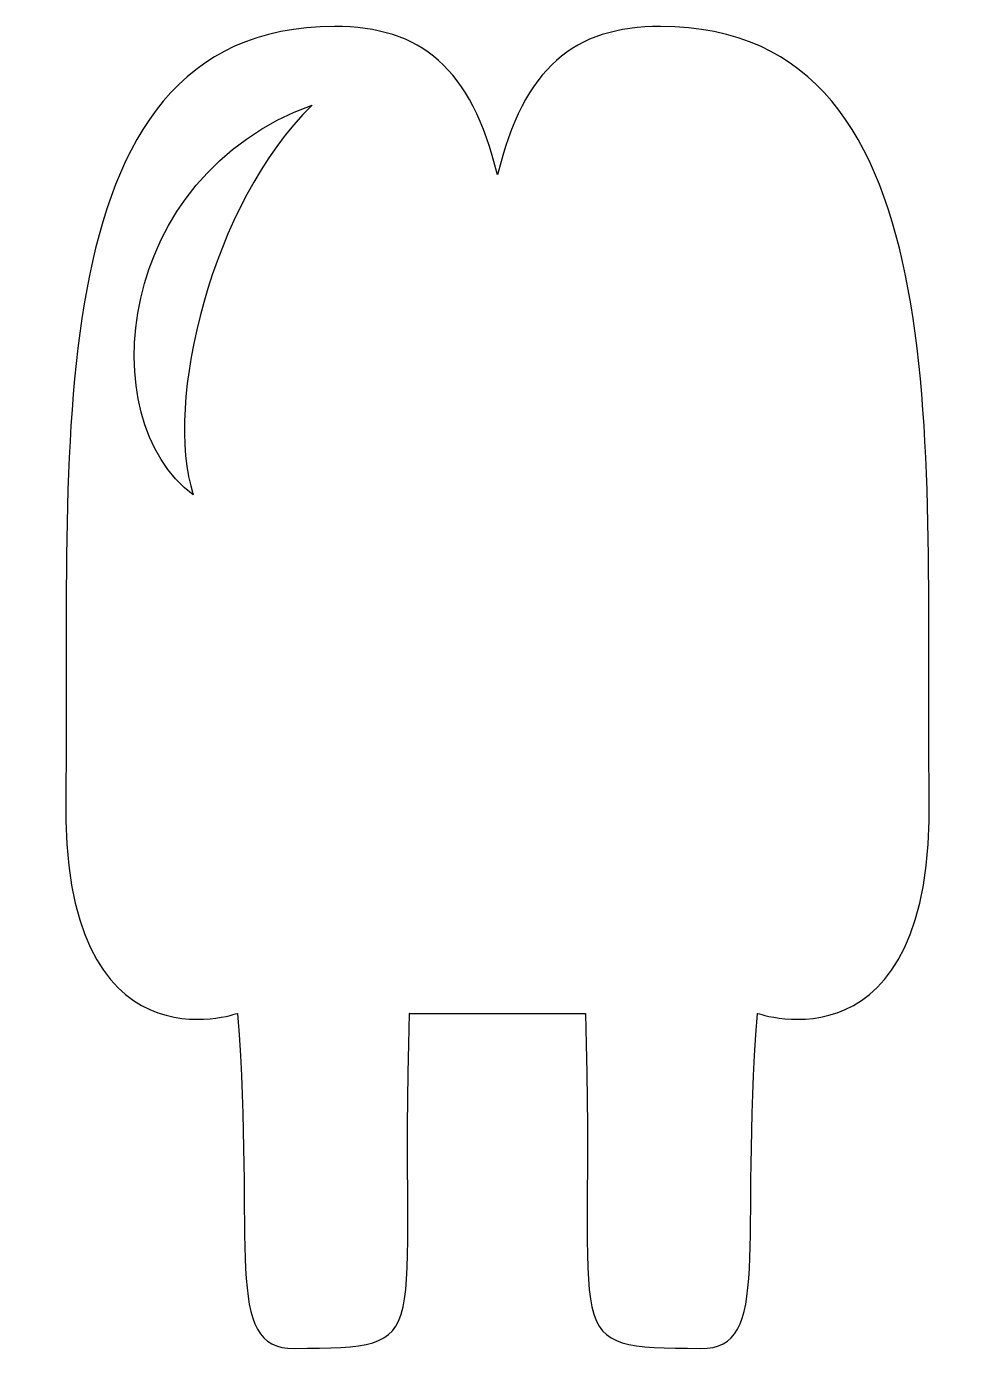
# Model space of a CAD drawing. Header units: centimetres. Extents: x -6.8 to 6.8, y -9.6 to 9.5.
import ezdxf

# ---------------------------------------------------------------- set-up
doc = ezdxf.new("R2010")
doc.units = ezdxf.units.CM
doc.header["$MEASUREMENT"] = 0
doc.layers.add('Camada 1', color=7, linetype='Continuous')

msp = doc.modelspace()

# ---------------------------------------------------------------- linework, layer by layer
at = {"layer": 'Camada 1'}
for points, knots in [([(-1.2684, -4.70247), (-1.41897, -9.58218), (-0.81633, -9.50918), (-2.93109, -9.53807), (-2.93109, -9.53807), (-3.97479, -9.55254), (-3.49076, -8.0636), (-3.74931, -4.70247), (-3.74931, -4.70247), (-3.74931, -4.70247), (-6.30095, -5.6051), (-6.22946, -1.55808), (-6.22946, -1.55808), (-6.14697, 3.11327), (-6.79486, 9.53818), (-2.35353, 9.53818), (-2.35353, 9.53818), (-1.09919, 9.53818), (-0.37982, 8.9439), (0.00002, 7.3968), (0.00002, 7.3968), (0.37985, 8.9439), (1.0992, 9.53818), (2.35356, 9.53818), (2.35356, 9.53818), (6.79486, 9.53818), (6.14697, 3.11328), (6.22949, -1.55807), (6.22949, -1.55807), (6.30095, -5.60508), (3.74934, -4.70246), (3.74934, -4.70246), (3.74934, -4.70246), (3.49079, -8.06359), (3.97479, -9.55254), (2.93109, -9.53806), (2.93109, -9.53806), (0.81633, -9.50917), (1.419, -9.58217), (1.2684, -4.70246), (1.2684, -4.70246), (1.2684, -4.70246), (-1.46763, -4.70246), (-1.27295, -4.70246), (-1.27295, -4.70246), (-1.27295, -4.70246), (-1.2684, -4.70247), (-1.2684, -4.70247)], [0, 0, 0, 0, 0.07692308, 0.07692308, 0.07692308, 0.07692308, 0.15384615, 0.15384615, 0.15384615, 0.15384615, 0.23076923, 0.23076923, 0.23076923, 0.23076923, 0.30769231, 0.30769231, 0.30769231, 0.30769231, 0.38461538, 0.38461538, 0.38461538, 0.38461538, 0.46153846, 0.46153846, 0.46153846, 0.46153846, 0.53846154, 0.53846154, 0.53846154, 0.53846154, 0.61538462, 0.61538462, 0.61538462, 0.61538462, 0.69230769, 0.69230769, 0.69230769, 0.69230769, 0.76923077, 0.76923077, 0.76923077, 0.76923077, 0.84615385, 0.84615385, 0.84615385, 0.84615385, 1, 1, 1, 1]), ([(-2.67405, 8.40436), (-5.50896, 7.38521), (-5.86104, 3.86477), (-4.38924, 2.77868), (-4.38924, 2.77868), (-4.81964, 4.11059), (-4.12802, 6.98161), (-2.67405, 8.40436)], [0, 0, 0, 0, 0.33333333, 0.33333333, 0.33333333, 0.33333333, 1, 1, 1, 1])]:
    msp.add_open_spline(points, degree=3, knots=knots, dxfattribs=at)

doc.saveas('drawing.dxf')
